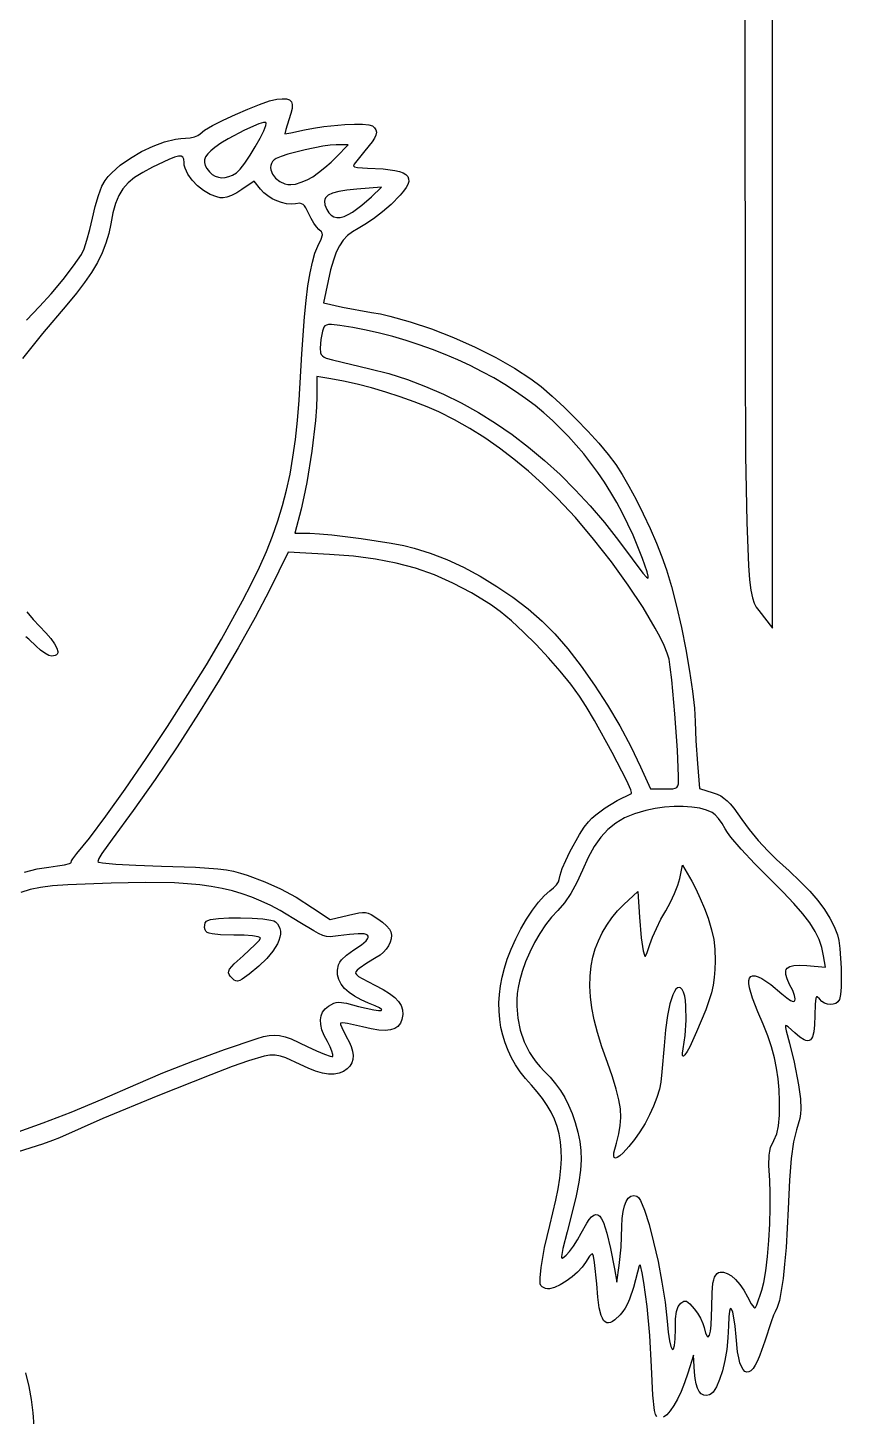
# Model space of a CAD drawing. Header units: millimetres. Extents: x 232 to 266, y 0 to 290.
# Drawn here: x 249.69 to 265.37, y 59.33 to 86.09 of the extents above; entities that cross this region are included whole.
import ezdxf

# ---------------------------------------------------------------- set-up
doc = ezdxf.new("R2010")
doc.units = ezdxf.units.MM
doc.layers.add('Surface_Engraving', color=5, linetype='CONTINUOUS')

msp = doc.modelspace()

# ---------------------------------------------------------------- linework, layer by layer
at = {"layer": 'Surface_Engraving'}
for points in [[(263.501633, 91.200307), (263.50851, 85.760902), (263.513402, 79.734331), (263.523942, 77.847412), (263.543811, 76.550864), (263.575959, 75.724282), (263.597559, 75.449602), (263.623336, 75.247261), (263.653657, 75.102209), (263.688892, 74.999395), (263.729408, 74.923769), (263.775576, 74.86028), (264.042626, 74.520765), (264.042626, 99.61847)], [(249.663105, 80.450937), (249.919321, 80.717758), (250.141327, 80.96179), (250.369017, 81.233671), (250.574015, 81.498219), (250.727948, 81.720253), (250.775652, 81.824975), (250.831156, 81.991875), (250.88757, 82.197986), (250.938005, 82.420342), (250.9909, 82.644687), (251.054032, 82.856233), (251.119481, 83.031176), (251.179328, 83.145715), (251.237748, 83.219702), (251.307101, 83.293656), (251.473621, 83.438853), (251.668925, 83.576071), (251.883045, 83.700077), (252.106016, 83.805637), (252.327872, 83.887517), (252.538646, 83.940483), (252.636764, 83.954488), (252.728374, 83.959301), (252.816883, 83.965977), (252.89991, 83.984153), (252.96814, 84.011052), (253.012256, 84.043898), (253.097658, 84.111083), (253.253, 84.20156), (253.457478, 84.305961), (253.690293, 84.414919), (253.930643, 84.519065), (254.157728, 84.609031), (254.350746, 84.67545), (254.488897, 84.708952), (254.594117, 84.718753), (254.675371, 84.715348), (254.733775, 84.696837), (254.770441, 84.661318), (254.786484, 84.606891), (254.783018, 84.531657), (254.761156, 84.433714), (254.722011, 84.311162), (254.661944, 84.127147), (254.643259, 84.044081), (254.75883, 84.061267), (255.021517, 84.118302), (255.198682, 84.153568), (255.394837, 84.182747), (255.798524, 84.220231), (255.983262, 84.22723), (256.141401, 84.22553), (256.261543, 84.214479), (256.332292, 84.193423), (256.37391, 84.159691), (256.398962, 84.119959), (256.407216, 84.073446), (256.398439, 84.019371), (256.372396, 83.956954), (256.328857, 83.885415), (256.188353, 83.711845), (256.030219, 83.524995), (255.98211, 83.458958), (255.964441, 83.423782), (255.985894, 83.407872), (256.044307, 83.394288), (256.236328, 83.379866), (256.537595, 83.367374), (256.766302, 83.33768), (256.853868, 83.315734), (256.9238, 83.28871), (256.976267, 83.256348), (257.011438, 83.218389), (257.029482, 83.174573), (257.030568, 83.124642), (257.014864, 83.068335), (256.98254, 83.005394), (256.933763, 82.935559), (256.868703, 82.858571), (256.690409, 82.682097), (256.526413, 82.541241), (256.351942, 82.406374), (256.187846, 82.292797), (256.054973, 82.215809), (255.946236, 82.154553), (255.851899, 82.08176), (255.769971, 81.993961), (255.69846, 81.887689), (255.635377, 81.759475), (255.578728, 81.605849), (255.526524, 81.423345), (255.476773, 81.208492), (255.388682, 80.786852), (255.757309, 80.705106), (256.3163, 80.602292), (256.486702, 80.571605), (256.668269, 80.530888), (257.057787, 80.422332), (257.470632, 80.28255), (257.892583, 80.117469), (258.309417, 79.933015), (258.706913, 79.735114), (259.070849, 79.529693), (259.387003, 79.322676), (259.580877, 79.172929), (259.797513, 78.98694), (260.026984, 78.774746), (260.25936, 78.546385), (260.484716, 78.311897), (260.693123, 78.08132), (260.874653, 77.864691), (261.01938, 77.67205), (261.14314, 77.480559), (261.276022, 77.25168), (261.413287, 76.995226), (261.550193, 76.721011), (261.682002, 76.438848), (261.803973, 76.158552), (261.911367, 75.889936), (261.999443, 75.642814), (262.09505, 75.322376), (262.191532, 74.944733), (262.28469, 74.532041), (262.370326, 74.106456), (262.444241, 73.690135), (262.502236, 73.305235), (262.540112, 72.973913), (262.553671, 72.718325), (262.565742, 72.350324), (262.594763, 71.913268), (262.635872, 71.427036), (262.898634, 71.343858), (262.974754, 71.316652), (263.042688, 71.284568), (263.105487, 71.244757), (263.166203, 71.194374), (263.227888, 71.130569), (263.293597, 71.050497), (263.44929, 70.830159), (263.591354, 70.636399), (263.765356, 70.427074), (263.949252, 70.227374), (264.120997, 70.062488), (264.364381, 69.842973), (264.576151, 69.639302), (264.758296, 69.449016), (264.912809, 69.269653), (265.041681, 69.098754), (265.146903, 68.933857), (265.230467, 68.772502), (265.294364, 68.612229), (265.320955, 68.500115), (265.342065, 68.345147), (265.366129, 67.967229), (265.363131, 67.59964), (265.350412, 67.457582), (265.329643, 67.363543), (265.302609, 67.319498), (265.262684, 67.288614), (265.213321, 67.270796), (265.157972, 67.265946), (265.100088, 67.273968), (265.043122, 67.294765), (264.990527, 67.328242), (264.945753, 67.374301), (264.901451, 67.417447), (264.88644, 67.413678), (264.875388, 67.390048), (264.862751, 67.27431), (264.858731, 67.05244), (264.853108, 66.876857), (264.837355, 66.741496), (264.810382, 66.645432), (264.792347, 66.611848), (264.771097, 66.587742), (264.746498, 66.572999), (264.718412, 66.567503), (264.686703, 66.571138), (264.651235, 66.58379), (264.568475, 66.635679), (264.469043, 66.722248), (264.345155, 66.837128), (264.311128, 66.859537), (264.30057, 66.860901), (264.294116, 66.855292), (264.292921, 66.821918), (264.306347, 66.756941), (264.372269, 66.522276), (264.460198, 66.156143), (264.543355, 65.718883), (264.58228, 65.447185), (264.590521, 65.249453), (264.582373, 65.161087), (264.565641, 65.070527), (264.505207, 64.855247), (264.448181, 64.619107), (264.403945, 64.303343), (264.369709, 63.881725), (264.342682, 63.328021), (264.301887, 62.584994), (264.275001, 62.266796), (264.24436, 61.988671), (264.210391, 61.754017), (264.173523, 61.566231), (264.134183, 61.42871), (264.092799, 61.344852), (264.062119, 61.28051), (264.014332, 61.152616), (263.89359, 60.780279), (263.800461, 60.509924), (263.75471, 60.405106), (263.709856, 60.320473), (263.666164, 60.255985), (263.623899, 60.211602), (263.583328, 60.187284), (263.544715, 60.182989), (263.508326, 60.198679), (263.474426, 60.234312), (263.443281, 60.289848), (263.415157, 60.365247), (263.390318, 60.460468), (263.369031, 60.575471), (263.338173, 60.864662), (263.320097, 61.069263), (263.298169, 61.228473), (263.274285, 61.339547), (263.25034, 61.399737), (263.238936, 61.409893), (263.228227, 61.406299), (263.209843, 61.356485), (263.197081, 61.247551), (263.191838, 61.076749), (263.182986, 60.847874), (263.159678, 60.62248), (263.123901, 60.407814), (263.077644, 60.211122), (263.022895, 60.03965), (262.961641, 59.900645), (262.895871, 59.801353), (262.861913, 59.768864), (262.827572, 59.749021), (262.768319, 59.73515), (262.715417, 59.741236), (262.669034, 59.767024), (262.62934, 59.812259), (262.596505, 59.876685), (262.570696, 59.960045), (262.552084, 60.062085), (262.540837, 60.182549), (262.521687, 60.513199), (262.410204, 60.161353), (262.347466, 59.978653), (262.28075, 59.812481), (262.211539, 59.66525), (262.141313, 59.539376), (262.071556, 59.437271), (262.00375, 59.36135), (261.939377, 59.314028)], [(249.626061, 69.814936), (249.870088, 69.878366), (250.094923, 69.915313), (250.262587, 69.936125), (250.399891, 69.960204), (250.492666, 69.984565), (250.517927, 69.99592), (250.52674, 70.006227), (250.535575, 70.034206), (250.55963, 70.075786), (250.638697, 70.177297), (250.878127, 70.46941), (251.195488, 70.894923), (251.567382, 71.419164), (251.970412, 72.007459), (252.381179, 72.625136), (252.776286, 73.237522), (253.132336, 73.809945), (253.425931, 74.307732), (253.83044, 75.043175), (254.001842, 75.376474), (254.154363, 75.692813), (254.289266, 75.996685), (254.407815, 76.292581), (254.511275, 76.584993), (254.600909, 76.878413), (254.677981, 77.177332), (254.743756, 77.486243), (254.799499, 77.809636), (254.846472, 78.152005), (254.88594, 78.51784), (254.919167, 78.911634), (254.971956, 79.801065), (255.020022, 80.519341), (255.051903, 80.833564), (255.088625, 81.115184), (255.129893, 81.362209), (255.175411, 81.572645), (255.224886, 81.744498), (255.278023, 81.875774), (255.342678, 82.013717), (255.366967, 82.099217), (255.364457, 82.129278), (255.352434, 82.154601), (255.300622, 82.202198), (255.253411, 82.249047), (255.200625, 82.321211), (255.148716, 82.408848), (255.10413, 82.502115), (255.049779, 82.616595), (255.024221, 82.65424), (254.997557, 82.680468), (254.968147, 82.696515), (254.934353, 82.703616), (254.847059, 82.695922), (254.763765, 82.688503), (254.674454, 82.69575), (254.58206, 82.71643), (254.489513, 82.74931), (254.399747, 82.793154), (254.315693, 82.84673), (254.240284, 82.908803), (254.176451, 82.978139), (254.056087, 83.131158), (253.817846, 82.969472), (253.715691, 82.9067), (253.613679, 82.855293), (253.523638, 82.820559), (253.457395, 82.807801), (253.396414, 82.812319), (253.33347, 82.825381), (253.204949, 82.874187), (253.07834, 82.948321), (252.960153, 83.041884), (252.856899, 83.148978), (252.775086, 83.263702), (252.721224, 83.380159), (252.706809, 83.437193), (252.701824, 83.492449), (252.697294, 83.551281), (252.680867, 83.591297), (252.648286, 83.611848), (252.595294, 83.612286), (252.517634, 83.591965), (252.411051, 83.550235), (252.094083, 83.399963), (251.904747, 83.299256), (251.74915, 83.199684), (251.62314, 83.095612), (251.522564, 82.981401), (251.443269, 82.851416), (251.381105, 82.70002), (251.331919, 82.521575), (251.291559, 82.310446), (251.252437, 82.11914), (251.197378, 81.932729), (251.124757, 81.748229), (251.032945, 81.562657), (250.920319, 81.373027), (250.785252, 81.176356), (250.626117, 80.96966), (250.441289, 80.749955), (249.972252, 80.198527), (249.587305, 79.712831)], [(261.809419, 59.322002), (261.785255, 59.366491), (261.766341, 59.445109), (261.737848, 59.742416), (261.711107, 60.289301), (261.675661, 60.892664), (261.625482, 61.446909), (261.565121, 61.910143), (261.532543, 62.094539), (261.499127, 62.240471), (261.489042, 62.250169), (261.474319, 62.229279), (261.438869, 62.112525), (261.36451, 61.816517), (261.288051, 61.590683), (261.247067, 61.499238), (261.203198, 61.419526), (261.155656, 61.34961), (261.103656, 61.287554), (261.00278, 61.19171), (260.958265, 61.160523), (260.917463, 61.140803), (260.880197, 61.132785), (260.846292, 61.136703), (260.815569, 61.152791), (260.787853, 61.181282), (260.762966, 61.222411), (260.740733, 61.27641), (260.703517, 61.42396), (260.674792, 61.625801), (260.653145, 61.883805), (260.613754, 62.293837), (260.591779, 62.418572), (260.58139, 62.452535), (260.571845, 62.464385), (260.547834, 62.45122), (260.51476, 62.415376), (260.438861, 62.297541), (260.375265, 62.204327), (260.286806, 62.109588), (260.181265, 62.018416), (260.066426, 61.935903), (259.950071, 61.867142), (259.839983, 61.817226), (259.743945, 61.791245), (259.703627, 61.788823), (259.669739, 61.794294), (259.600554, 61.826997), (259.579691, 61.85184), (259.567004, 61.886914), (259.563226, 62.00146), (259.583357, 62.198052), (259.650204, 62.585456), (259.748797, 63.008144), (259.868041, 63.494463), (259.911182, 63.713781), (259.943121, 63.918836), (259.9637, 64.110852), (259.972756, 64.291054), (259.970129, 64.460666), (259.955659, 64.620912), (259.929186, 64.773016), (259.890549, 64.918202), (259.839588, 65.057694), (259.776141, 65.192717), (259.700049, 65.324495), (259.611152, 65.454251), (259.509288, 65.58321), (259.394297, 65.712596), (259.282543, 65.839729), (259.181772, 65.970408), (259.091993, 66.104582), (259.013216, 66.242197), (258.945453, 66.383201), (258.888712, 66.52754), (258.843004, 66.675164), (258.808339, 66.826018), (258.784727, 66.980049), (258.772178, 67.137206), (258.770702, 67.297436), (258.78031, 67.460685), (258.801012, 67.626902), (258.832817, 67.796033), (258.875736, 67.968026), (258.929779, 68.142827), (259.003147, 68.336497), (259.092224, 68.533586), (259.193293, 68.728146), (259.302643, 68.914224), (259.416559, 69.085873), (259.531328, 69.23714), (259.643235, 69.362076), (259.748568, 69.454732), (259.81932, 69.513774), (259.877256, 69.574943), (259.916401, 69.631019), (259.930777, 69.674784), (259.946875, 69.761001), (259.990997, 69.887117), (260.056889, 70.040759), (260.138294, 70.209551), (260.322625, 70.543092), (260.413039, 70.683092), (260.493946, 70.788746), (260.558982, 70.856754), (260.634352, 70.924275), (260.817704, 71.058905), (261.047216, 71.194743), (261.326104, 71.333893), (261.326311, 71.354105), (261.309379, 71.403665), (261.231608, 71.576774), (260.952976, 72.120546), (260.610307, 72.740294), (260.452489, 73.008373), (260.3237, 73.211103), (260.154829, 73.44219), (259.952082, 73.691637), (259.725839, 73.948779), (259.486479, 74.202951), (259.244382, 74.443488), (259.009927, 74.659726), (258.793493, 74.841), (258.60546, 74.976646), (258.238391, 75.199017), (257.880906, 75.387408), (257.525278, 75.544216), (257.163782, 75.671837), (256.788691, 75.772666), (256.392279, 75.8491), (255.966822, 75.903536), (255.504591, 75.938369), (254.705379, 75.981094), (254.345706, 75.252195), (254.070982, 74.721845), (253.745233, 74.137786), (253.379101, 73.516881), (252.983229, 72.875993), (252.568257, 72.231986), (252.144828, 71.601721), (251.723583, 71.002062), (251.315165, 70.449871), (251.119793, 70.175525), (251.06036, 70.078063), (251.038532, 70.025637), (251.061912, 70.01213), (251.129689, 69.998646), (251.384239, 69.972813), (251.773805, 69.950271), (252.270006, 69.933151), (252.922473, 69.911862), (253.355689, 69.881953), (253.517618, 69.860854), (253.657782, 69.834105), (253.787197, 69.800541), (253.916878, 69.758999), (254.259818, 69.631345), (254.563536, 69.494665), (254.8594, 69.333368), (255.178778, 69.131864), (255.519209, 68.905829), (255.867636, 68.989419), (256.067098, 69.032692), (256.138286, 69.040939), (256.198101, 69.039338), (256.252289, 69.027196), (256.306591, 69.00382), (256.438511, 68.920601), (256.526937, 68.853561), (256.603258, 68.783703), (256.659326, 68.719293), (256.686991, 68.668596), (256.696435, 68.602184), (256.69139, 68.533864), (256.672743, 68.465204), (256.641379, 68.397773), (256.598184, 68.333139), (256.544043, 68.272869), (256.479842, 68.218533), (256.406467, 68.171698), (256.226796, 68.064546), (256.075862, 67.960954), (256.035524, 67.927853), (256.011156, 67.899534), (256.005948, 67.872639), (256.023091, 67.843811), (256.065775, 67.809694), (256.137192, 67.766931), (256.378985, 67.642038), (256.535908, 67.558348), (256.663406, 67.478961), (256.763065, 67.401863), (256.836467, 67.325039), (256.885198, 67.246473), (256.910841, 67.16415), (256.91498, 67.076055), (256.8992, 66.980173), (256.870218, 66.904755), (256.824637, 66.846145), (256.761343, 66.804131), (256.679226, 66.7785), (256.577173, 66.769041), (256.454074, 66.775539), (256.308815, 66.797784), (256.140287, 66.835562), (255.852917, 66.8985), (255.759625, 66.911775), (255.718387, 66.909675), (255.719132, 66.881527), (255.740154, 66.823877), (255.828573, 66.653688), (255.883585, 66.551231), (255.923548, 66.455788), (255.948465, 66.367257), (255.958339, 66.285541), (255.953172, 66.210537), (255.932969, 66.142145), (255.897732, 66.080266), (255.847464, 66.024798), (255.775875, 65.974358), (255.692054, 65.941432), (255.596156, 65.926006), (255.488334, 65.928063), (255.368743, 65.94759), (255.237535, 65.984573), (255.094866, 66.038996), (254.940888, 66.110845), (254.665254, 66.239619), (254.558049, 66.274476), (254.458369, 66.290542), (254.356552, 66.288488), (254.242934, 66.268985), (253.941644, 66.18032), (253.631073, 66.07159), (253.21513, 65.915013), (252.195424, 65.510478), (251.139128, 65.071032), (250.302843, 64.700992), (250.165511, 64.644352), (249.975567, 64.576607), (249.506984, 64.428344)], [(249.67316, 74.829711), (249.79227, 74.68561), (249.913583, 74.557462), (250.036749, 74.430831), (250.134244, 74.317579), (250.205617, 74.218786), (250.250419, 74.135532), (250.268196, 74.068898), (250.26681, 74.042152), (250.258499, 74.019965), (250.243207, 74.002474), (250.220876, 73.989813), (250.154876, 73.979522), (250.095337, 73.994666), (250.018955, 74.035899), (249.935569, 74.096922), (249.855018, 74.171437), (249.709889, 74.30698), (249.653848, 74.348209)], [(249.502939, 64.813765), (249.987328, 64.984391), (250.527042, 65.193336), (251.122525, 65.440747), (251.774221, 65.726772), (252.295325, 65.949997), (252.868324, 66.175563), (253.479157, 66.398147), (254.113767, 66.612427), (254.235023, 66.648413), (254.342207, 66.670832), (254.442234, 66.678579), (254.542016, 66.67055), (254.648468, 66.64564), (254.768504, 66.602746), (255.076984, 66.458585), (255.255685, 66.37296), (255.407558, 66.308368), (255.516537, 66.271086), (255.549922, 66.264646), (255.566559, 66.267388), (255.569858, 66.301234), (255.551627, 66.366193), (255.515235, 66.452922), (255.464047, 66.552078), (255.402888, 66.671837), (255.359998, 66.781206), (255.33539, 66.880516), (255.329075, 66.970098), (255.341062, 67.050283), (255.371364, 67.121401), (255.41999, 67.183784), (255.486952, 67.237763), (255.586609, 67.293479), (255.634068, 67.307159), (255.687208, 67.311305), (255.83232, 67.290762), (256.065517, 67.231369), (256.361116, 67.163055), (256.45146, 67.151569), (256.501089, 67.154377), (256.51007, 67.160948), (256.508193, 67.170863), (256.470964, 67.200411), (256.387593, 67.242407), (256.256271, 67.296235), (256.113297, 67.35768), (255.988476, 67.425588), (255.882462, 67.499266), (255.795911, 67.578022), (255.729475, 67.661162), (255.68381, 67.747994), (255.659571, 67.837825), (255.657412, 67.929962), (255.680461, 68.034393), (255.702818, 68.080664), (255.734188, 68.12515), (255.829343, 68.2153), (255.976678, 68.317911), (256.119298, 68.416485), (256.210151, 68.49663), (256.236183, 68.529775), (256.249295, 68.558293), (256.249495, 68.582178), (256.236791, 68.601422), (256.211189, 68.616019), (256.172698, 68.625963), (256.057075, 68.631865), (255.889983, 68.619074), (255.67148, 68.587539), (255.517093, 68.572553), (255.448228, 68.579553), (255.376536, 68.599191), (255.295732, 68.6337), (255.199529, 68.685309), (254.935791, 68.848761), (254.5555, 69.077716), (254.372334, 69.17469), (254.190742, 69.260637), (254.008418, 69.336036), (253.823054, 69.401368), (253.63234, 69.457113), (253.43397, 69.503751), (253.225636, 69.541764), (253.005028, 69.57163), (252.76984, 69.593831), (252.517764, 69.608847), (251.953713, 69.619245), (251.294413, 69.606666), (250.462214, 69.572847), (250.169482, 69.550719), (249.933345, 69.520971), (249.734567, 69.480497), (249.553909, 69.426191)], [(249.64669, 60.168596), (249.707822, 59.910304), (249.75502, 59.656022), (249.788723, 59.401623), (249.809368, 59.142976)]]:
    msp.add_lwpolyline(points, dxfattribs=at)
for points in [[(253.709353, 83.289944), (253.781228, 83.360739), (253.872644, 83.479533), (253.97373, 83.629516), (254.074611, 83.793883), (254.165416, 83.955826), (254.236272, 84.098537), (254.277304, 84.20521), (254.283552, 84.23978), (254.278641, 84.259037), (254.262564, 84.263847), (254.233443, 84.260643), (254.142056, 84.233098), (253.868558, 84.113784), (253.553834, 83.947544), (253.410915, 83.861344), (253.293573, 83.780831), (253.216128, 83.717478), (253.157672, 83.657699), (253.117951, 83.600326), (253.096713, 83.544189), (253.093705, 83.488119), (253.108674, 83.430947), (253.141368, 83.371505), (253.191535, 83.308622), (253.243194, 83.261433), (253.300584, 83.226988), (253.362707, 83.205323), (253.428563, 83.196473), (253.497154, 83.200474), (253.567482, 83.217362), (253.638548, 83.247174), (253.709353, 83.289944)], [(255.182044, 83.21664), (255.2921, 83.294247), (255.415342, 83.392488), (255.53671, 83.498765), (255.641145, 83.600483), (255.861594, 83.831369), (255.630311, 83.831369), (255.518288, 83.82406), (255.373501, 83.80394), (255.032799, 83.73612), (254.702544, 83.649608), (254.570814, 83.606124), (254.477072, 83.566104), (254.436337, 83.539123), (254.405767, 83.507339), (254.384852, 83.471654), (254.373084, 83.432973), (254.369954, 83.392197), (254.374953, 83.350231), (254.407305, 83.266335), (254.46607, 83.188509), (254.547177, 83.123976), (254.646559, 83.079959), (254.70183, 83.067902), (254.760143, 83.063682), (254.850135, 83.075752), (254.959678, 83.108615), (255.074929, 83.157251), (255.182044, 83.21664)], [(255.950707, 82.535106), (256.129739, 82.667454), (256.3163, 82.829592), (256.508215, 83.01293), (256.033518, 82.977148), (255.839635, 82.958262), (255.683701, 82.933039), (255.56405, 82.900356), (255.479013, 82.859092), (255.426923, 82.808124), (255.412712, 82.778651), (255.406112, 82.746331), (255.414913, 82.672591), (255.451657, 82.585781), (255.492305, 82.522857), (255.538433, 82.476175), (255.590407, 82.445699), (255.648589, 82.431391), (255.713346, 82.433215), (255.785042, 82.451134), (255.86404, 82.48511), (255.950707, 82.535106)], [(261.537519, 75.861584), (261.355436, 76.307185), (261.150589, 76.731853), (261.03976, 76.936153), (260.923395, 77.134996), (260.801548, 77.32831), (260.674271, 77.51602), (260.541616, 77.698051), (260.403635, 77.874329), (260.26038, 78.044781), (260.111903, 78.209332), (259.958257, 78.367907), (259.799494, 78.520433), (259.635665, 78.666836), (259.466824, 78.80704), (259.284843, 78.945902), (259.091005, 79.081036), (258.886328, 79.212026), (258.671827, 79.338454), (258.448518, 79.459906), (258.217419, 79.575966), (257.979546, 79.686216), (257.735915, 79.790241), (257.487543, 79.887625), (257.235447, 79.977952), (256.980642, 80.060805), (256.724145, 80.13577), (256.466973, 80.202428), (256.210143, 80.260365), (255.95467, 80.309165), (255.701572, 80.348411), (255.540055, 80.366261), (255.486178, 80.366308), (255.446255, 80.359136), (255.41731, 80.343772), (255.396367, 80.319243), (255.366587, 80.238789), (255.337995, 80.082003), (255.325586, 79.915479), (255.333829, 79.823884), (255.346907, 79.790394), (255.368048, 79.763097), (255.398821, 79.740485), (255.440795, 79.72105), (255.56462, 79.685676), (256.284318, 79.51688), (256.647313, 79.421897), (257.004872, 79.308415), (257.35681, 79.176568), (257.702945, 79.026489), (258.043092, 78.858311), (258.377069, 78.672167), (258.704691, 78.46819), (259.025776, 78.246512), (259.340139, 78.007268), (259.647598, 77.75059), (259.947968, 77.476612), (260.241067, 77.185465), (260.526711, 76.877284), (260.804715, 76.552202), (261.074898, 76.21035), (261.337075, 75.851864), (261.543005, 75.578046), (261.611696, 75.500796), (261.644104, 75.479602), (261.643874, 75.517923), (261.623702, 75.602717), (261.537519, 75.861584)], [(262.233244, 71.660501), (262.211911, 72.170039), (262.161738, 72.865501), (262.101055, 73.523131), (262.072502, 73.767835), (262.048196, 73.919173), (262.01251, 74.039224), (261.955296, 74.181143), (261.87835, 74.342345), (261.783465, 74.520244), (261.547057, 74.915791), (261.260428, 75.3471), (260.937933, 75.793487), (260.593926, 76.234267), (260.242761, 76.648758), (259.898795, 77.016273), (259.617165, 77.289889), (259.337803, 77.542267), (259.058927, 77.774703), (258.778759, 77.988494), (258.495518, 78.184935), (258.207424, 78.365322), (257.912697, 78.530952), (257.609558, 78.68312), (257.384226, 78.783044), (257.134319, 78.881789), (256.867228, 78.977083), (256.590342, 79.066651), (256.31105, 79.14822), (256.036742, 79.219514), (255.774808, 79.278262), (255.532638, 79.322188), (255.26075, 79.364501), (255.260216, 78.991035), (255.253049, 78.777163), (255.233334, 78.519691), (255.163736, 77.927595), (255.06638, 77.32204), (255.011967, 77.047746), (254.956224, 76.810321), (254.8356, 76.34652), (255.128133, 76.345986), (255.313274, 76.338496), (255.551317, 76.318181), (256.118041, 76.248705), (256.69216, 76.156814), (256.939449, 76.108482), (257.137532, 76.061769), (257.444844, 75.965713), (257.762674, 75.840943), (258.085901, 75.690383), (258.409402, 75.516959), (258.728055, 75.323597), (259.03674, 75.113222), (259.330333, 74.88876), (259.603713, 74.653138), (259.84524, 74.410429), (260.098516, 74.117602), (260.357019, 73.784309), (260.614221, 73.420201), (260.863599, 73.034931), (261.098628, 72.63815), (261.312783, 72.239509), (261.499539, 71.848661), (261.690034, 71.420901), (261.961921, 71.420748), (262.118994, 71.424437), (262.167293, 71.433337), (262.19966, 71.450678), (262.219268, 71.479262), (262.229288, 71.521892), (262.233244, 71.660501)], [(262.169827, 61.017147), (262.175374, 61.211166), (262.193246, 61.352285), (262.225292, 61.449312), (262.247208, 61.484044), (262.27336, 61.511055), (262.332664, 61.549229), (262.359151, 61.554076), (262.385925, 61.548465), (262.447525, 61.502967), (262.53185, 61.406942), (262.594975, 61.31927), (262.652284, 61.221049), (262.697466, 61.124284), (262.724207, 61.040982), (262.752274, 60.933241), (262.779353, 60.87474), (262.792256, 60.863258), (262.804594, 60.86325), (262.827148, 60.896543), (262.846168, 60.97239), (262.860805, 61.088563), (262.873532, 61.432974), (262.87835, 61.708942), (262.894622, 61.897315), (262.907906, 61.964257), (262.925077, 62.016024), (262.946475, 62.054857), (262.972442, 62.082998), (262.999867, 62.100924), (263.029907, 62.111675), (263.096649, 62.112551), (263.170303, 62.08743), (263.248503, 62.038119), (263.328883, 61.966422), (263.409077, 61.874144), (263.48672, 61.76309), (263.559446, 61.635066), (263.632746, 61.499711), (263.682089, 61.433204), (263.700313, 61.423592), (263.71559, 61.42858), (263.741365, 61.478873), (263.837605, 61.760679), (263.875893, 61.913724), (263.911481, 62.137872), (263.942958, 62.413469), (263.968915, 62.72086), (263.987942, 63.040391), (263.998629, 63.352407), (263.999565, 63.637253), (263.989341, 63.875274), (263.971459, 64.167123), (263.975549, 64.365713), (263.987083, 64.442632), (264.005609, 64.511352), (264.065637, 64.64435), (264.122752, 64.775806), (264.158405, 64.931947), (264.175885, 65.134987), (264.178479, 65.407139), (264.170616, 65.623321), (264.151753, 65.832344), (264.121061, 66.037621), (264.077713, 66.242565), (264.020879, 66.450589), (263.949732, 66.665107), (263.863444, 66.889529), (263.761187, 67.127271), (263.654117, 67.389905), (263.596036, 67.591306), (263.585067, 67.66882), (263.585986, 67.730756), (263.598673, 67.777024), (263.623007, 67.807534), (263.65887, 67.822197), (263.706141, 67.820921), (263.7647, 67.803617), (263.834427, 67.770196), (264.006908, 67.654639), (264.222623, 67.473531), (264.315537, 67.395394), (264.387938, 67.346903), (264.43948, 67.327642), (264.457322, 67.328841), (264.469821, 67.337191), (264.478614, 67.375134), (264.465516, 67.441052), (264.430183, 67.534528), (264.372269, 67.655145), (264.323024, 67.761796), (264.2973, 67.848243), (264.296305, 67.915796), (264.305457, 67.942898), (264.321244, 67.965768), (264.373324, 67.999468), (264.453752, 68.018209), (264.563733, 68.0233), (264.704475, 68.016054), (265.062059, 67.986406), (265.02652, 68.205375), (264.991907, 68.364631), (264.938403, 68.519542), (264.861976, 68.675872), (264.758592, 68.839388), (264.62422, 69.015854), (264.454827, 69.211037), (264.246381, 69.430701), (263.994849, 69.680612), (263.69983, 69.977755), (263.438676, 70.259435), (263.239718, 70.49387), (263.172417, 70.583439), (263.13129, 70.649278), (263.071176, 70.753503), (263.003769, 70.848581), (262.937312, 70.924015), (262.880048, 70.969307), (262.771947, 71.014204), (262.639434, 71.047886), (262.487324, 71.070211), (262.320434, 71.081039), (262.143579, 71.080229), (261.961574, 71.067642), (261.779236, 71.043135), (261.601378, 71.00657), (261.384428, 70.942629), (261.192084, 70.861741), (261.021257, 70.760994), (260.868854, 70.637475), (260.731786, 70.488271), (260.606962, 70.310472), (260.491292, 70.101164), (260.381686, 69.857435), (260.273229, 69.61751), (260.157546, 69.408445), (260.033958, 69.229139), (259.901786, 69.078487), (259.783962, 68.948836), (259.669303, 68.799873), (259.559894, 68.635449), (259.457819, 68.459414), (259.365162, 68.27562), (259.284007, 68.087916), (259.216438, 67.900153), (259.16454, 67.716181), (259.139975, 67.596925), (259.123224, 67.477143), (259.114169, 67.357261), (259.112693, 67.237703), (259.132009, 67.001259), (259.180234, 66.771208), (259.256428, 66.550949), (259.304721, 66.445553), (259.359655, 66.343879), (259.421111, 66.246352), (259.488974, 66.153396), (259.563125, 66.065436), (259.643448, 65.982897), (259.758864, 65.864672), (259.862717, 65.741233), (259.955806, 65.611125), (260.038929, 65.472895), (260.112885, 65.325087), (260.178475, 65.166247), (260.236496, 64.99492), (260.287749, 64.809653), (260.326155, 64.630755), (260.348607, 64.455509), (260.353998, 64.273342), (260.341216, 64.07368), (260.309152, 63.84595), (260.256698, 63.579579), (260.182742, 63.263993), (260.086177, 62.888619), (260.002594, 62.566245), (259.972815, 62.410913), (259.977599, 62.383343), (259.99523, 62.382481), (260.068231, 62.440809), (260.131562, 62.510844), (260.20623, 62.613163), (260.282914, 62.734024), (260.352296, 62.859687), (260.461223, 63.055426), (260.510009, 63.125963), (260.55555, 63.177705), (260.598249, 63.210224), (260.638511, 63.223091), (260.676739, 63.215877), (260.713338, 63.188152), (260.748713, 63.139489), (260.783267, 63.069457), (260.851528, 62.863572), (260.921358, 62.567066), (260.995987, 62.176506), (261.041536, 61.92061), (261.088306, 62.240471), (261.122968, 62.59188), (261.140659, 62.987589), (261.147457, 63.142863), (261.163284, 63.276085), (261.187823, 63.386617), (261.220762, 63.47382), (261.261786, 63.537055), (261.310582, 63.575683), (261.366835, 63.589064), (261.430231, 63.576562), (261.461913, 63.549496), (261.497366, 63.492865), (261.576881, 63.302148), (261.663358, 63.026882), (261.751381, 62.689543), (261.835532, 62.312604), (261.910394, 61.918539), (261.97055, 61.529824), (262.010582, 61.16893), (262.03289, 60.951461), (262.058189, 60.7872), (262.08464, 60.6779), (262.110404, 60.625314), (262.122455, 60.620836), (262.133644, 60.631193), (262.15252, 60.69729), (262.165194, 60.825357), (262.169827, 61.017147)], [(261.033235, 64.598268), (261.079722, 64.773186), (261.108852, 64.934665), (261.119572, 65.092165), (261.110826, 65.255147), (261.08156, 65.43307), (261.030718, 65.635396), (260.957246, 65.871585), (260.860089, 66.151098), (260.755809, 66.453853), (260.671862, 66.726829), (260.607436, 66.974899), (260.561718, 67.202937), (260.533896, 67.415815), (260.523156, 67.618407), (260.528686, 67.815586), (260.549673, 68.012224), (260.580921, 68.177113), (260.626605, 68.338743), (260.68629, 68.496295), (260.759541, 68.648952), (260.845923, 68.795896), (260.944999, 68.936309), (261.056334, 69.069374), (261.179494, 69.194273), (261.447948, 69.445271), (261.477565, 68.950386), (261.510445, 68.554887), (261.54788, 68.298929), (261.572665, 68.215675), (261.583478, 68.199367), (261.595099, 68.201756), (261.626357, 68.268082), (261.677613, 68.425564), (261.729347, 68.56441), (261.804391, 68.733098), (261.892686, 68.910327), (261.984169, 69.074794), (262.072784, 69.23696), (262.153269, 69.407941), (262.216756, 69.56739), (262.254378, 69.694956), (262.307083, 69.949112), (262.484592, 69.645547), (262.564382, 69.4952), (262.650392, 69.31025), (262.732286, 69.114165), (262.799724, 68.930412), (262.868841, 68.706552), (262.910276, 68.51883), (262.92991, 68.33111), (262.933622, 68.107258), (262.928989, 67.939641), (262.916972, 67.786241), (262.895603, 67.63945), (262.862916, 67.491663), (262.816943, 67.33527), (262.755717, 67.162665), (262.579641, 66.738391), (262.446046, 66.454064), (262.394126, 66.359693), (262.353388, 66.298772), (262.324783, 66.272495), (262.315326, 66.272721), (262.309258, 66.282054), (262.307762, 66.328641), (262.321244, 66.413449), (262.357308, 66.67029), (262.375575, 66.965389), (262.37423, 67.237796), (262.365635, 67.346444), (262.351456, 67.426564), (262.326744, 67.502462), (262.300058, 67.555633), (262.271811, 67.587066), (262.242418, 67.597753), (262.212293, 67.588684), (262.181849, 67.560849), (262.151501, 67.515239), (262.121661, 67.452844), (262.065168, 67.281662), (262.015679, 67.055226), (261.976508, 66.781461), (261.950965, 66.46829), (261.911556, 65.973173), (261.886773, 65.771891), (261.862477, 65.637796), (261.814116, 65.476009), (261.75026, 65.309006), (261.673099, 65.140628), (261.584822, 64.97472), (261.487618, 64.815124), (261.383677, 64.665684), (261.275188, 64.530242), (261.164341, 64.412641), (261.100227, 64.354848), (261.050324, 64.319382), (261.014345, 64.306652), (260.992001, 64.317063), (260.983006, 64.351023), (260.987071, 64.408939), (261.033235, 64.598268)], [(253.591981, 67.812712), (253.569517, 67.844812), (253.558798, 67.876107), (253.56159, 67.90937), (253.579659, 67.947377), (253.668694, 68.048716), (253.840033, 68.202322), (254.075334, 68.422146), (254.146913, 68.502325), (254.173201, 68.547576), (254.162714, 68.559269), (254.13266, 68.570178), (254.022275, 68.588688), (253.858905, 68.601196), (253.65941, 68.60579), (253.405504, 68.610272), (253.241915, 68.626098), (253.187854, 68.639378), (253.149009, 68.656832), (253.122927, 68.678905), (253.107152, 68.706042), (253.097326, 68.750087), (253.099019, 68.795893), (253.111366, 68.838046), (253.133504, 68.871131), (253.162786, 68.887714), (253.213067, 68.901894), (253.364773, 68.923135), (253.564909, 68.935035), (253.789762, 68.937779), (254.01562, 68.931548), (254.218768, 68.916527), (254.375495, 68.892899), (254.42904, 68.877914), (254.462086, 68.860845), (254.501241, 68.821682), (254.530249, 68.777891), (254.549264, 68.729777), (254.558439, 68.677648), (254.557927, 68.621807), (254.547881, 68.562563), (254.528453, 68.500219), (254.499796, 68.435082), (254.415408, 68.297652), (254.295941, 68.152718), (254.142617, 68.002728), (253.956659, 67.850127), (253.82221, 67.754993), (253.773537, 67.729664), (253.733108, 67.718738), (253.697831, 67.721897), (253.664613, 67.738824), (253.591981, 67.812712)]]:
    msp.add_lwpolyline(points, close=True, dxfattribs=at)

doc.saveas('drawing.dxf')
